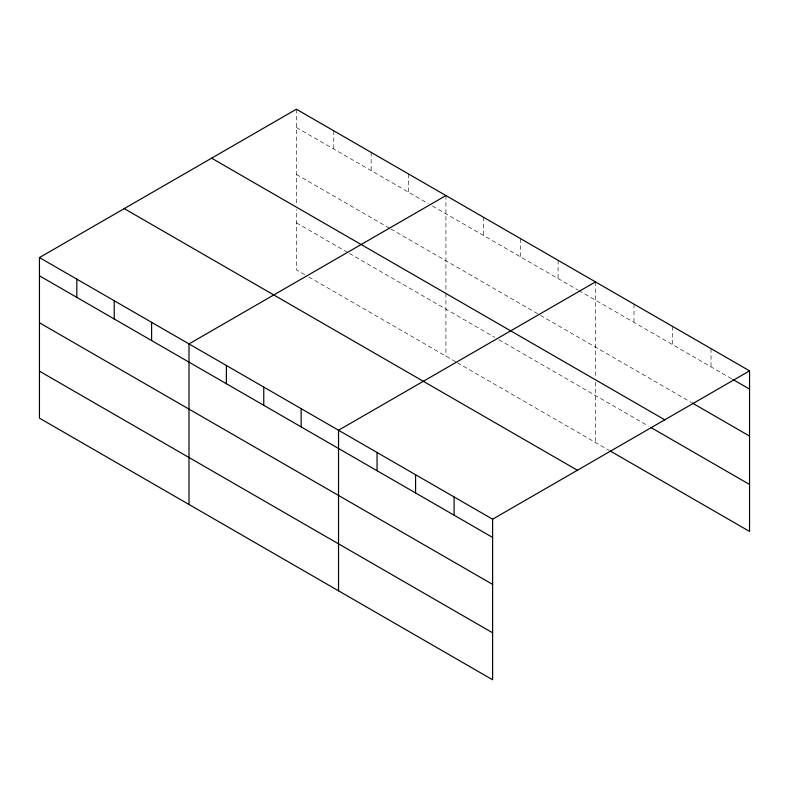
<?xml version="1.0" encoding="UTF-8"?>
<svg xmlns="http://www.w3.org/2000/svg" width="789" height="789" viewBox="0 0 789 789"><rect width="100%" height="100%" fill="white"/><g stroke="black" fill="none" stroke-linecap="round" stroke-linejoin="round"><path stroke-width="0.59" stroke-dasharray="3.94 2.96" d="M296.388 127.463L428.279 203.611M432.431 206.008L577.824 289.948M578.86 290.549L731.857 378.878M296.388 174.438L389.855 228.396M390.89 228.997L539.4 314.732M540.435 315.334L691.253 402.41M296.388 222.833L348.314 252.805M349.349 253.407L494.742 337.347M498.895 339.743L648.568 426.159M304.692 274.602L296.388 269.799L296.388 209.519M308.844 276.998L456.318 362.131M457.354 362.733L609.009 450.292M711.027 348.62L711.027 366.855M672.514 326.38L672.514 344.615M633.991 304.14L633.991 322.376M595.478 281.9L595.478 377.359M595.478 382.201L595.478 442.481M558.089 260.321L558.089 278.556M520.701 238.732L520.701 256.967M483.312 217.153L483.312 235.388M445.933 195.564L445.933 292.226M445.933 293.439L445.933 356.135M408.544 173.984L408.544 192.22M371.155 152.395L371.155 170.631M333.777 130.806L333.777 149.052M296.388 109.227L296.388 204.676"/><path stroke-width="1.18" d="M39.45 257.569L492.612 519.201L492.612 679.773L39.45 418.14L39.45 257.569L296.388 109.227L749.55 370.86L749.55 531.431L610.045 450.894M445.933 195.564L188.995 343.905L188.995 504.477M595.478 281.9L338.54 430.242L338.54 590.823M492.612 519.201L749.55 370.86M732.892 379.479L749.55 389.095M692.288 403.011L749.55 436.07M211.6 158.175L664.762 419.807M650.649 427.362L749.55 484.466M124.238 208.612L577.4 470.244M39.45 275.805L492.612 537.437M39.45 322.78L492.612 584.402M39.45 371.165L492.612 632.798M454.099 496.962L454.099 515.197M415.576 474.722L415.576 492.957M377.053 452.482L377.053 470.717M301.151 408.663L301.151 426.898M263.763 387.074L263.763 405.309M226.384 365.494L226.384 383.73M151.606 322.316L151.606 340.562M114.218 300.737L114.218 318.973M76.839 279.148L76.839 297.384"/></g></svg>
